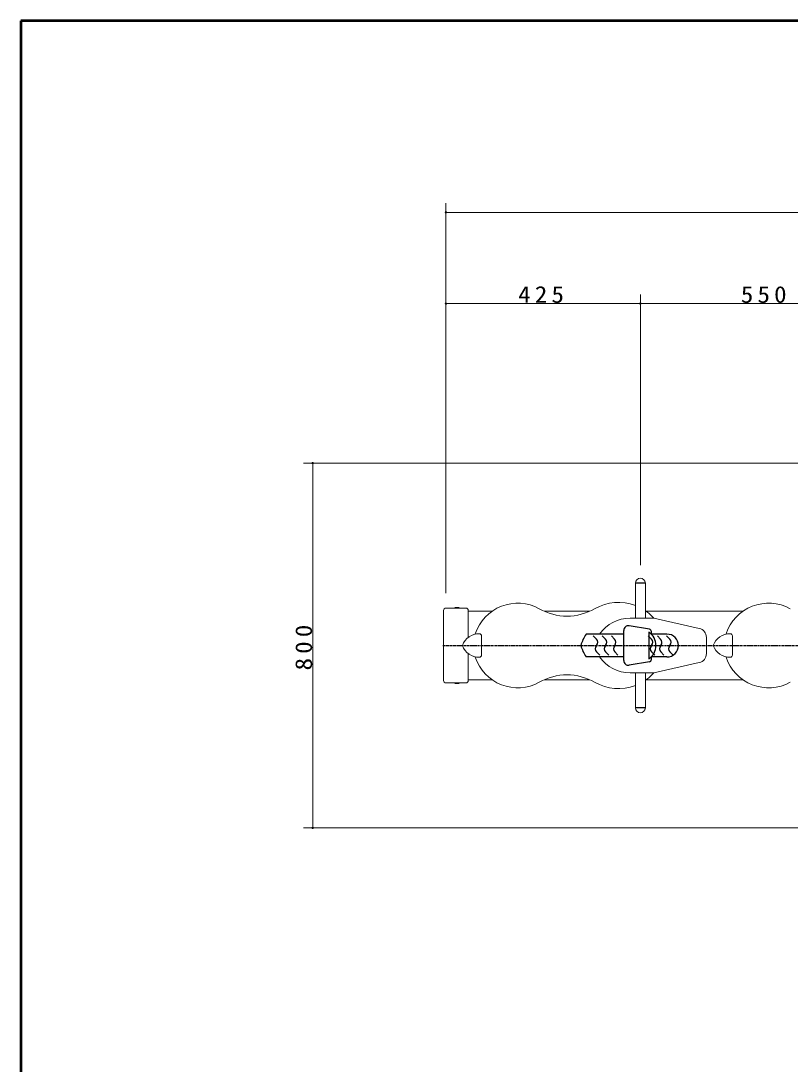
# Model space of a CAD drawing. Units: millimetres at full size. Extents: x -7816 to 0, y -1379 to 5340.
# Drawn here: x -7700 to -6013, y 3052 to 5340 of the extents above; entities that cross this region are included whole.
import ezdxf

# ---------------------------------------------------------------- set-up
doc = ezdxf.new("R2010")
doc.units = ezdxf.units.MM
doc.linetypes.add('USER2', pattern=[6, 3, -1, 1, -1])
for name, color, linetype, lineweight in [('A3図枠', 7, 'Continuous', 25), ('線', 2, 'Continuous', 25), ('補助', 2, 'Continuous', 13)]:
    doc.layers.add(name, color=color, linetype=linetype, lineweight=lineweight)
doc.styles.add('ＭＳ ゴシック', font='')
doc.styles.get('ＭＳ ゴシック').set_extended_font_data('MS Gothic')

# ---------------------------------------------------------------- blocks, each defined once
blk = doc.blocks.new('dimension_origin')
at = {"color": 0, "linetype": 'Continuous', "lineweight": -2}
blk.add_circle((0, 0), 1.25, dxfattribs=at)

msp = doc.modelspace()

# ---------------------------------------------------------------- linework, layer by layer
at = {"layer": 'A3図枠', "lineweight": 50}
for p, q in [((-7700, 5340), (-7700, 0)), ((0, 5340), (-7700, 5340))]:
    msp.add_line(p, q, dxfattribs=at)
at = {"layer": '線'}
for p, q in [((-6330.582, 4106.5), (-6352.582, 4106.5)), ((-6748.75, 4052.5), (-6748.75, 4051.3)), ((-6748.75, 4052.5), (-6739.25, 4052.5)), ((-6739.25, 4052.5), (-6739.25, 4051.3)), ((-6321.572, 4005.691), (-6366.281, 4013.078)), ((-6377.911, 3995), (-6460.449, 3995)), ((-6438.031, 3984.02), (-6445.102, 3991.091)), ((-6418.031, 3984.02), (-6425.102, 3991.091)), ((-6398.031, 3984.02), (-6405.102, 3991.091)), ((-6377.911, 3936.788), (-6377.911, 4003.212)), ((-6317.103, 3984.02), (-6324.174, 3991.091)), ((-6322.451, 3940), (-6322.451, 4000)), ((-6317.387, 3995), (-6317.387, 4000.758)), ((-6283.238, 3995), (-6317.387, 3995)), ((-6297.103, 3984.02), (-6304.174, 3991.091)), ((-6277.103, 3984.02), (-6284.174, 3991.091)), ((-6377.911, 3945), (-6460.449, 3945)), ((-6437.791, 3955.98), (-6430.72, 3948.909)), ((-6417.791, 3955.98), (-6410.72, 3948.909)), ((-6397.791, 3955.98), (-6390.72, 3948.909)), ((-6317.387, 3939.242), (-6317.387, 3945)), ((-6283.238, 3945), (-6317.387, 3945)), ((-6316.864, 3955.98), (-6309.793, 3948.909)), ((-6296.864, 3955.98), (-6289.793, 3948.909)), ((-6276.864, 3955.98), (-6269.793, 3948.909)), ((-6321.572, 3934.309), (-6366.281, 3926.922)), ((-6748.75, 3887.5), (-6748.75, 3888.7)), ((-6748.75, 3887.5), (-6739.25, 3887.5)), ((-6739.25, 3887.5), (-6739.25, 3888.7)), ((-6330.582, 3833.5), (-6352.582, 3833.5))]:
    msp.add_line(p, q, dxfattribs=at)
at = {"layer": '線', "color": 7, "lineweight": 13}
for p, q in [((-6352.582, 4030), (-6352.582, 4106.5)), ((-6330.582, 4030), (-6330.582, 4106.5)), ((-6768, 4052), (-6724, 4052)), ((-6773, 4047), (-6773, 3893)), ((-6719, 4047), (-6719, 3987.639)), ((-6719, 4045), (-6667.05, 4045)), ((-6552.19, 4045), (-6452.774, 4045)), ((-6311.873, 4030), (-6364.165, 4030)), ((-6328.642, 4045), (-6117.05, 4045)), ((-6212.403, 4007.37), (-6311.873, 4030)), ((-6689.6, 3949.139), (-6689.6, 3990.861)), ((-6196.84, 3987.869), (-6196.84, 3970)), ((-6139.6, 3949.139), (-6139.6, 3990.861)), ((-6196.84, 3970), (-6196.84, 3952.131)), ((-6719, 3952.361), (-6719, 3893)), ((-6212.403, 3932.63), (-6311.873, 3910)), ((-6719, 3895), (-6667.05, 3895)), ((-6552.19, 3895), (-6452.774, 3895)), ((-6311.873, 3910), (-6364.165, 3910)), ((-6352.582, 3910), (-6352.582, 3833.5)), ((-6330.582, 3910), (-6330.582, 3833.5)), ((-6328.642, 3895), (-6117.05, 3895)), ((-6768, 3888), (-6724, 3888))]:
    msp.add_line(p, q, dxfattribs=at)
at = {"layer": '線', "color": 20, "linetype": 'USER2'}
msp.add_line((-6775, 3970), (-3761, 3970), dxfattribs=at)
at = {"layer": '線', "color": 7, "lineweight": 13}
for centre, radius, start, end in [((-6341.582, 4106.5), 11, 0, 180), ((-6768, 4047), 5, 90, 180), ((-6724, 4047), 5, 0, 90), ((-6610.631, 3964.807), 98.051, 61.05321, 161.54096), ((-6502.482, 4155.897), 121.528, 240.03919, 299.96081), ((-6389.568, 3960.015), 104.568, 69.2862, 119.96081), ((-6060.631, 3964.807), 98.051, 61.05321, 161.54096), ((-6363.94, 3948.304), 81.696, 89.84247, 145.13955), ((-6389.568, 3960.015), 104.568, 42.01152, 55.66094), ((-6216.84, 3987.869), 20, 0, 77.18319), ((-6695.211, 3957.362), 38.505, 88.95601, 160.83906), ((-6694.6, 3990.861), 5, 0, 88.95601), ((-6145.211, 3957.362), 38.505, 88.95601, 160.83906), ((-6144.6, 3990.861), 5, 0, 88.95601), ((-6695.211, 3982.638), 38.505, 199.16094, 271.04399), ((-6145.211, 3982.638), 38.505, 199.16094, 271.04399), ((-6610.631, 3975.193), 98.051, 198.45904, 298.94679), ((-6694.6, 3949.139), 5, 271.04399, 0), ((-6363.94, 3991.696), 81.696, 214.86045, 270.15753), ((-6216.84, 3952.131), 20, 282.81681, 0), ((-6060.631, 3975.193), 98.051, 198.45904, 298.94679), ((-6144.6, 3949.139), 5, 271.04399, 0), ((-6768, 3893), 5, 180, 270), ((-6724, 3893), 5, 270, 0), ((-6502.482, 3784.103), 121.528, 60.03919, 119.96081), ((-6389.568, 3979.985), 104.568, 304.33906, 317.98848), ((-6389.568, 3979.985), 104.568, 240.03919, 290.7138), ((-6341.582, 3833.5), 11, 180, 0)]:
    msp.add_arc(centre, radius, start, end, dxfattribs=at)
at = {"layer": '線'}
for centre, radius, start, end in [((-6744, 3996.194), 56.506, 85.17794, 94.82206), ((-6367.911, 4003.212), 10, 80.61809, 180), ((-6322.387, 4000.758), 5, 0, 80.61809), ((-6393.413, 3948.304), 81.696, 145.13955, 164.5993), ((-6445.102, 3976.949), 10, 315.97846, 45), ((-6425.102, 3976.949), 10, 315.97846, 45), ((-6405.102, 3976.949), 10, 315.97846, 45), ((-6343.532, 3970), 36.174, 305.64521, 54.35479), ((-6324.174, 3976.949), 10, 315.97846, 45), ((-6304.174, 3976.949), 10, 315.97846, 45), ((-6283.238, 3970), 25, 270, 90), ((-6284.174, 3976.949), 10, 315.97846, 45), ((-6393.413, 3991.696), 81.696, 195.4007, 214.86045), ((-6430.72, 3963.051), 10, 135.97846, 225), ((-6410.72, 3963.051), 10, 135.97846, 225), ((-6390.72, 3963.051), 10, 135.97846, 225), ((-6309.793, 3963.051), 10, 135.97846, 225), ((-6289.793, 3963.051), 10, 135.97846, 225), ((-6269.793, 3963.051), 10, 135.97846, 225), ((-6367.911, 3936.788), 10, 180, 279.38191), ((-6322.387, 3939.242), 5, 279.38191, 0), ((-6744, 3943.806), 56.506, 265.17794, 274.82206)]:
    msp.add_arc(centre, radius, start, end, dxfattribs=at)
at = {"layer": '補助'}
for p, q in [((-6768, 4085), (-6768, 4940)), ((-6768, 4920), (-3768, 4920)), ((-6768, 4085), (-6768, 4740)), ((-6341.582, 4146.5), (-6341.582, 4740)), ((-6341.582, 4146.5), (-6341.582, 4740)), ((-6768, 4720), (-6341.582, 4720)), ((-6341.582, 4720), (-5791.582, 4720)), ((-5653, 4370), (-7080, 4370)), ((-7060, 3570), (-7060, 4370)), ((-5653, 3570), (-7080, 3570))]:
    msp.add_line(p, q, dxfattribs=at)

# ---------------------------------------------------------------- block references
at = {"layer": '補助', "xscale": 1.33, "yscale": 1.33}
for p in [(-6768, 4920), (-6768, 4720), (-6341.582, 4720)]:
    msp.add_blockref('dimension_origin', p, dxfattribs=at)
for p, rotation in [((-6341.582, 4720), 180), ((-7060, 4370), 270), ((-7060, 3570), 90)]:
    msp.add_blockref('dimension_origin', p, dxfattribs=dict(at, rotation=rotation))

# ---------------------------------------------------------------- texts
at = {"layer": '補助', "char_height": 36.66, "attachment_point": 8, "style": 'ＭＳ ゴシック'}
for s, insert in [('\\T1.33;\\W1.1;425', (-6554.791, 4721)), ('\\T1.33;\\W1.1;550', (-6066.582, 4721))]:
    msp.add_mtext(s, dxfattribs=dict(at, insert=insert))
at = {"layer": '補助', "insert": (-7061, 3970), "char_height": 36.66, "attachment_point": 8, "rotation": 90, "style": 'ＭＳ ゴシック'}
msp.add_mtext('\\T1.33;\\W1.1;800', dxfattribs=at)

doc.saveas('drawing.dxf')
